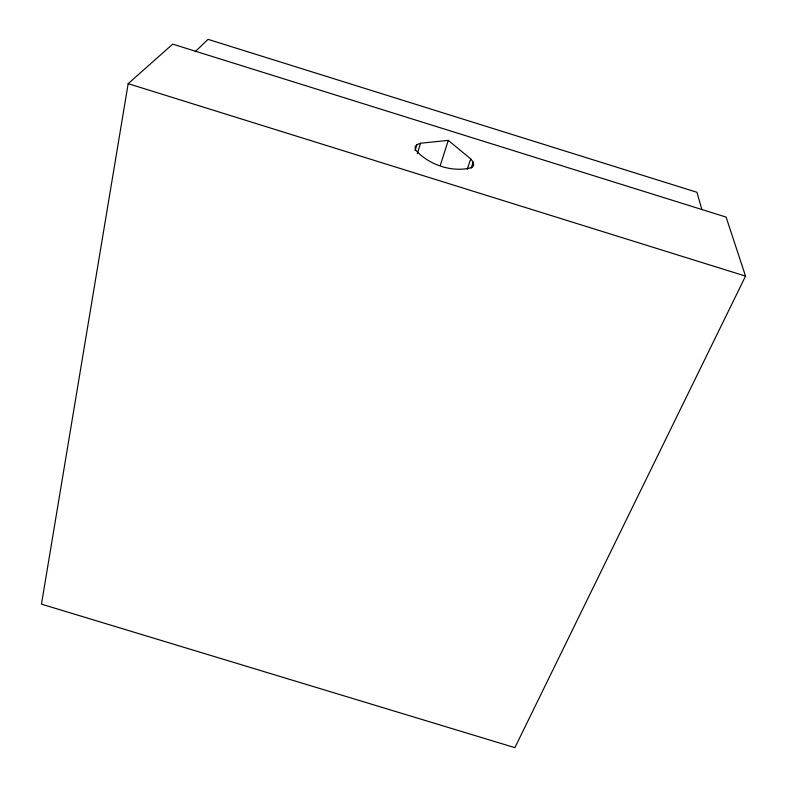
<?xml version="1.0" encoding="UTF-8"?>
<svg xmlns="http://www.w3.org/2000/svg" width="787" height="787" viewBox="0 0 787 787"><rect width="100%" height="100%" fill="white"/><g stroke="black" fill="none" stroke-linecap="round" stroke-linejoin="round"><path stroke-width="1.18" d="M128.163 83.668L41.465 604.141L514.885 747.65L745.535 276.119L726.096 217.094L172.717 44.121L128.163 83.668L745.535 276.119M415.123 150.455L416.903 144.631L420.533 143.234L448.285 140.381L470.715 158.895L473.164 162.201L473.685 165.113L472.21 167.434C452.889 173.13 428.295 164.886 415.31 149.668L415.113 146.825L416.903 144.631M417.326 153.652L420.533 143.234M440.327 165.27L448.285 140.381M467.262 169.235L470.715 158.895M471.236 167.965L473.164 162.201M195.166 51.745L208.024 39.35L696.928 192.284L701.866 209.558"/></g></svg>
